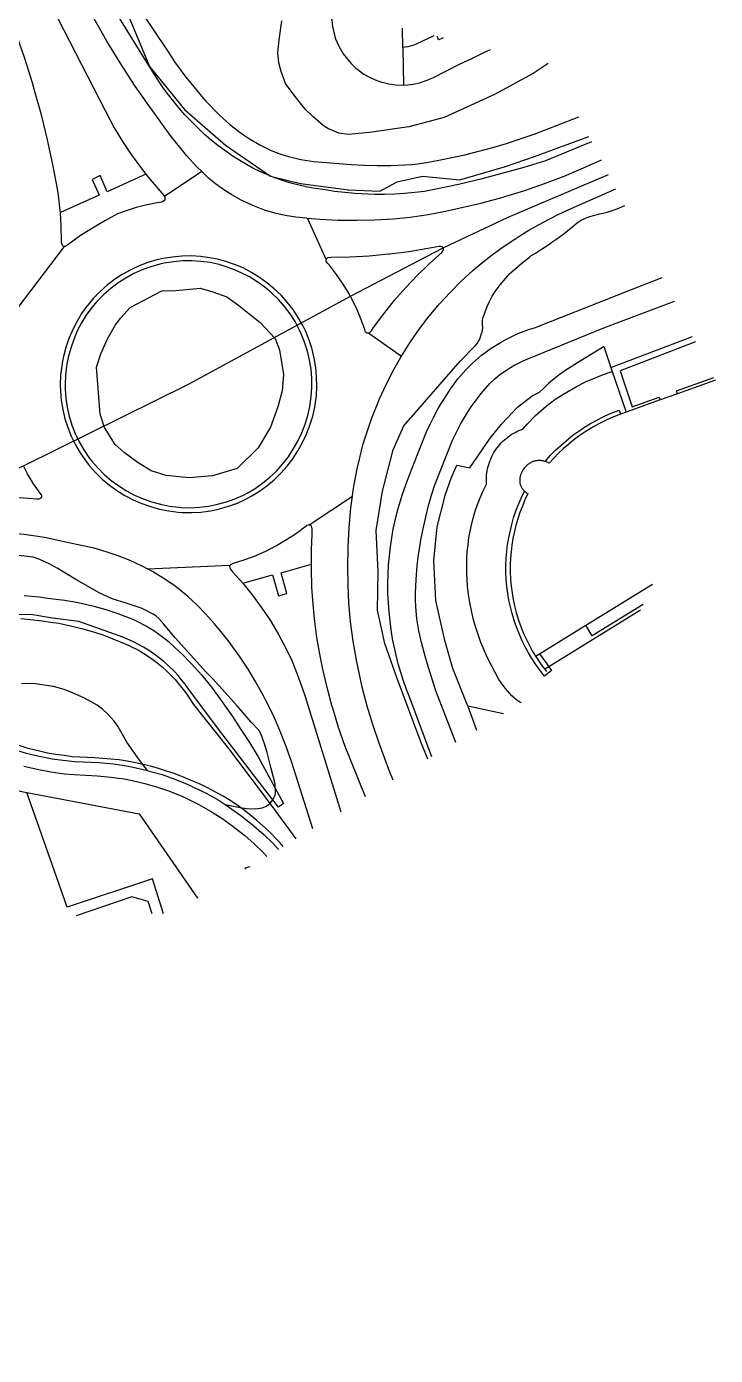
# Model space of a CAD drawing. Header units: millimetres. Extents: x 111502 to 977541, y 8702 to 1044108.
# Drawn here: x 975862.7 to 976023.4, y 474030 to 474340.4 of the extents above; entities that cross this region are included whole.
import ezdxf

# ---------------------------------------------------------------- set-up
doc = ezdxf.new("R2010")
doc.units = ezdxf.units.MM
doc.header["$LTSCALE"] = 0.25
doc.layers.add('X HVSS Site Background', color=8, linetype='Continuous')

# ---------------------------------------------------------------- blocks, each defined once
blk = doc.blocks.new('OS MAP')
at = {"layer": 'X HVSS Site Background'}
for points in [[(489766.16, 238873.18), (489762.73, 238870.82), (489753.65, 238865.95), (489741.9, 238860.51), (489733.7, 238858.37), (489724.48, 238857.03), (489719.59, 238856.57), (489717.31, 238856.88), (489714.95, 238857.91), (489713.77, 238858.61), (489711.24, 238860.79), (489709.51, 238862.46), (489707.13, 238865.48), (489704.9, 238868.51), (489703.85, 238871.26), (489703.34, 238873.28), (489703.13, 238875.73), (489703.42, 238878.67), (489704.04, 238883.16)], [(489657.86, 238893.86), (489660.46, 238894.71), (489662.34, 238894.65), (489664.48, 238892.89), (489666.65, 238888.09), (489673.13, 238872.45), (489681.29, 238862.42), (489690.9, 238854.06), (489701.4, 238846.84), (489708.38, 238845.13), (489719.59, 238843.68), (489726.92, 238843.33), (489730.95, 238845.54), (489736.83, 238846.81), (489745.59, 238846.01), (489756.21, 238849.11), (489763.04, 238851.43), (489775.71, 238856.1)], [(489669.25, 238888.25), (489677.8, 238875.4), (489679, 238873.55), (489680.3, 238871.75), (489681.65, 238869.95), (489684.25, 238866.75), (489685.3, 238865.55), (489686.3, 238864.4), (489687.4, 238863.25), (489688.45, 238862.1), (489689.6, 238861), (489691.9, 238858.9), (489694.2, 238857.15), (489695.35, 238856.35), (489696.5, 238855.6), (489698.9, 238854.2), (489700.15, 238853.55), (489701.4, 238852.95), (489702.7, 238852.4), (489704, 238851.9), (489705.55, 238851.4), (489708.5, 238850.7), (489711.5, 238850.3), (489717.3, 238849.8), (489720.3, 238849.6), (489723.35, 238849.45), (489726.4, 238849.35), (489729.4, 238849.35), (489734.45, 238849.55), (489735.15, 238849.65), (489737.8, 238850.05), (489741.1, 238850.65), (489746.75, 238851.85), (489750, 238852.65), (489753.3, 238853.55), (489756.5, 238854.5), (489759.7, 238855.55), (489762.9, 238856.65), (489773.32, 238860.7)], [(489776.34, 238854.9), (489765.6, 238850.4), (489760.5, 238848.85), (489750.45, 238846.15), (489745.25, 238844.9), (489737.35, 238843.25), (489735.05, 238843), (489732.7, 238842.8), (489730.4, 238842.65), (489728, 238842.6), (489725.7, 238842.6), (489721.05, 238842.8), (489718.75, 238843), (489716.35, 238843.3), (489714.7, 238843.55), (489713, 238843.8), (489711.35, 238844.05), (489709.7, 238844.35), (489708.05, 238844.75), (489706.45, 238845.15), (489704.85, 238845.6), (489702.2, 238846.5), (489698.9, 238847.9), (489697.3, 238848.7), (489694.2, 238850.5), (489692.65, 238851.45), (489690.7, 238852.8), (489689.1, 238854), (489687.55, 238855.25), (489686, 238856.6), (489684.55, 238857.95), (489683.15, 238859.35), (489681.4, 238861.2), (489680.05, 238862.7), (489678.8, 238864.25), (489677.55, 238865.85), (489676.35, 238867.45), (489675.25, 238869.1), (489673.35, 238872.1), (489664.15, 238887.05)], [(489685.34, 238847.91), (489684.17, 238849.05), (489681.79, 238851.69), (489677.95, 238856.42), (489674.37, 238861.37), (489672.96, 238863.36), (489669.83, 238867.88), (489666.81, 238872.47), (489666.04, 238873.68), (489663.2, 238878.39), (489660.5, 238883.18), (489657.94, 238888.05), (489657.44, 238889.04), (489655.51, 238892.79)], [(489648.96, 238889.18), (489662.76, 238862.17), (489664.86, 238858.15), (489666.99, 238854.73), (489668.89, 238851.9), (489671.26, 238848.64), (489672.32, 238847.29)], [(489652.34, 238838.34), (489652.3, 238838.85), (489651.9, 238842.4), (489651.7, 238843.85), (489651.38, 238845.5), (489650.59, 238849.54), (489649.32, 238855.36), (489647.9, 238861.14), (489646.33, 238866.89), (489645.81, 238868.63), (489644.04, 238874.31), (489642.11, 238879.94), (489640.41, 238884.55)], [(489715.68, 238885.75), (489715.63, 238884.1), (489715.66, 238883.45), (489715.67, 238883.33), (489715.85, 238881.81), (489716.22, 238880.11), (489716.59, 238878.95), (489717.35, 238877.17), (489718.37, 238875.41), (489720.12, 238873.22), (489721.32, 238872.08), (489721.82, 238871.66), (489723.19, 238870.69), (489724.19, 238870.1), (489725.79, 238869.34), (489727.11, 238868.87), (489729, 238868.4), (489730.59, 238868.18), (489732.41, 238868.13)], [(489732.28, 238876.88), (489732.16, 238881.45)], [(489739.54, 238879.65), (489735.38, 238877.66), (489734.61, 238877.33), (489733.44, 238877.05), (489732.28, 238876.88)], [(489740.68, 238878.66), (489740.55, 238878.93), (489740.29, 238879.47)], [(489741.66, 238879.14), (489740.68, 238878.66)], [(489732.28, 238876.88), (489732.41, 238868.13)], [(489732.41, 238868.13), (489733.47, 238868.19), (489734.7, 238868.35), (489736.2, 238868.68), (489737.96, 238869.26), (489739.08, 238869.75), (489739.43, 238869.91), (489745.35, 238872.91), (489748.5, 238874.41), (489751.51, 238875.85), (489752.75, 238876.44)], [(489778.59, 238850.56), (489774.35, 238848.7), (489769.85, 238846.8), (489765.25, 238845.05), (489760.65, 238843.45), (489756, 238842), (489755.58, 238841.89), (489751.25, 238840.7), (489750.45, 238840.45), (489746.35, 238839.5), (489742.25, 238838.6), (489738.15, 238837.85), (489734, 238837.2), (489730.05, 238836.8), (489725.75, 238836.55), (489721.5, 238836.45), (489717.2, 238836.5), (489712.9, 238836.7), (489709.99, 238836.98)], [(489175.85, 238571.4), (489196.65, 238577.85), (489199.7, 238578.85), (489206.35, 238581), (489217.35, 238584.6), (489237.95, 238591.6), (489258.45, 238598.95), (489293.85, 238612.4), (489313.3, 238620.05), (489351.2, 238635.85), (489370.3, 238644.3), (489404.75, 238660.4), (489462.65, 238688.2), (489500, 238707.8), (489571.3, 238745.2), (489613.45, 238766.65), (489626.05, 238771.7), (489643.7, 238779.2), (489682.25, 238798.23), (489720.03, 238818.82), (489741.71, 238830.1), (489756.85, 238837.25), (489780.31, 238847.24)], [(489672.32, 238847.29), (489663.28, 238843.21), (489661.62, 238846.97), (489659.78, 238846.06), (489661.42, 238842.39), (489652.34, 238838.34)], [(489672.32, 238847.29), (489673.28, 238846.06), (489676.5, 238842.34), (489676.63, 238842.13)], [(489685.34, 238847.91), (489676.63, 238842.13)], [(489709.99, 238836.98), (489709.8, 238837), (489707.31, 238837.25), (489704.84, 238837.66), (489702.41, 238838.22), (489700.01, 238838.94), (489697.66, 238839.81), (489695.38, 238840.83), (489694.52, 238841.25), (489692.33, 238842.47), (489690.23, 238843.82), (489688.22, 238845.3), (489686.93, 238846.36), (489685.34, 238847.91)], [(489731.93, 238804.8), (489733.9, 238807.9), (489735.95, 238810.9), (489738.1, 238813.75), (489738.4, 238814.15), (489740.8, 238817), (489743.3, 238819.7), (489745.9, 238822.3), (489748.65, 238824.8), (489749.25, 238825.35), (489752.2, 238827.75), (489755.25, 238830), (489758.4, 238832.15), (489759.59, 238832.9), (489761.65, 238834.2), (489764.95, 238836.05), (489768.35, 238837.8), (489770.85, 238838.95), (489782.03, 238843.92)], [(489676.63, 238842.13), (489676.7, 238842.01), (489676.75, 238841.63), (489676.7, 238841.38), (489676.49, 238841.06), (489676.18, 238840.85), (489675.94, 238840.78), (489674.48, 238840.51), (489671.87, 238839.97), (489670.05, 238839.5), (489667.5, 238838.7), (489665.7, 238838.04), (489662.9, 238836.45), (489660.6, 238835.15), (489658.8, 238834.05), (489657.05, 238832.95), (489654.05, 238830.8), (489653.55, 238830.5), (489653.45, 238830.45), (489653.3, 238830.4)], [(489653.3, 238830.4), (489653.05, 238830.45), (489652.9, 238830.55), (489652.8, 238830.65), (489652.75, 238830.85), (489652.6, 238831.35), (489652.6, 238831.65), (489652.55, 238835.25), (489652.34, 238838.34)], [(489738.13, 238710.64), (489736.44, 238714.74), (489730.99, 238729.51), (489728.04, 238737.68), (489726.39, 238745.47), (489726.49, 238754.52), (489726.02, 238764.08), (489727.54, 238773.26), (489729.99, 238782.91), (489732.47, 238788.53), (489740.42, 238797.67), (489745.65, 238803.67), (489749.18, 238807.18), (489749.61, 238807.78), (489749.92, 238808.27), (489750.22, 238808.79), (489750.43, 238809.35), (489750.66, 238810.09), (489750.8, 238810.5), (489750.87, 238810.76), (489750.94, 238811.46), (489750.9, 238812.22), (489750.85, 238812.77), (489750.88, 238813.18), (489751.06, 238813.82), (489751.45, 238814.92), (489751.97, 238816.43), (489752.53, 238817.58), (489753.15, 238818.79), (489753.84, 238819.94), (489755.03, 238821.46), (489756.3, 238822.99), (489757.26, 238824.09), (489757.63, 238824.44), (489757.79, 238824.58), (489760.11, 238826.57), (489761.13, 238827.4), (489761.86, 238827.96), (489762.18, 238828.21), (489763.26, 238828.89), (489764.42, 238829.6), (489766.14, 238830.74), (489767.08, 238831.4), (489768.24, 238832.18), (489769.6, 238833.21), (489770.69, 238834.08), (489771.97, 238835.11), (489773.06, 238836), (489773.76, 238836.47), (489774.38, 238836.82), (489774.93, 238837.06), (489775.91, 238837.41), (489778.22, 238838.01), (489779.95, 238838.47), (489782.34, 238839.2), (489784.08, 238839.96)], [(489709.99, 238836.98), (489714.38, 238827.31)], [(489642.48, 238816.2), (489653.3, 238830.4)], [(489708.9, 238812), (489707.85, 238813.85), (489706.65, 238815.7), (489705.3, 238817.4), (489703.85, 238819.05), (489702.25, 238820.55), (489700.55, 238821.95), (489698.8, 238823.2), (489696.95, 238824.35), (489695, 238825.4), (489693, 238826.25), (489690.95, 238826.95), (489689.35, 238827.4), (489687.25, 238827.8), (489685.05, 238828.1), (489682.85, 238828.2), (489680.7, 238828.15), (489678.5, 238827.95), (489676.35, 238827.6), (489674.85, 238827.3), (489672.75, 238826.65), (489670.7, 238825.9), (489668.75, 238824.95), (489666.8, 238823.9), (489665, 238822.7), (489663.25, 238821.35), (489661.6, 238819.9), (489660.05, 238818.35), (489658.65, 238816.65), (489658.55, 238816.5), (489657.25, 238814.75), (489656.15, 238812.85), (489655.15, 238810.9), (489654.99, 238810.52), (489654.3, 238808.9), (489653.6, 238806.8), (489653.05, 238804.7), (489652.85, 238803.63), (489652.65, 238802.55), (489652.4, 238800.4), (489652.3, 238798.2), (489652.35, 238796.7), (489652.55, 238794.5), (489652.9, 238792.35), (489653.4, 238790.2), (489654.05, 238788.15), (489654.9, 238786.1), (489655.85, 238784.1), (489656.95, 238782.25), (489658.2, 238780.4), (489659.1, 238779.25), (489660.55, 238777.6), (489662.1, 238776.1), (489663.8, 238774.7), (489665.55, 238773.4), (489667.4, 238772.25), (489669.35, 238771.25), (489671.35, 238770.35), (489673.4, 238769.65), (489675.5, 238769.05), (489677.65, 238768.65), (489679.85, 238768.35), (489680.8, 238768.3), (489683, 238768.3), (489685.15, 238768.4), (489687.35, 238768.7), (489689.24, 238769.1), (489689.5, 238769.15), (489691.6, 238769.75), (489693.65, 238770.5), (489695.65, 238771.4), (489696.9, 238772.1), (489698.8, 238773.25), (489700.55, 238774.55), (489702.25, 238775.95), (489703.8, 238777.5), (489705.25, 238779.1), (489706.6, 238780.85), (489707.8, 238782.7), (489708.85, 238784.6), (489709.8, 238786.6), (489710.6, 238788.65), (489711.25, 238790.75), (489711.63, 238792.51), (489711.7, 238792.85), (489711.8, 238793.4), (489712.1, 238795.55), (489712.2, 238797.75), (489712.15, 238799.95), (489711.95, 238802.1), (489711.6, 238804.3), (489711.1, 238806.4), (489710.4, 238808.5), (489709.6, 238810.55), (489708.9, 238812)], [(489724.32, 238810.17), (489724.4, 238810.2), (489724.55, 238810.3), (489724.65, 238810.4), (489724.95, 238810.75), (489725.45, 238811.5), (489727.85, 238814.7), (489730.35, 238817.85), (489732.95, 238820.85), (489735.55, 238823.6), (489738.4, 238826.4), (489741.35, 238829.05), (489741.8, 238829.6), (489741.8, 238829.85), (489741.75, 238830), (489741.6, 238830.2), (489741.45, 238830.3), (489741.35, 238830.35), (489741.2, 238830.4), (489740.65, 238830.4), (489738.1, 238829.95), (489733.7, 238829.2), (489729.25, 238828.6), (489728.9, 238828.6), (489724.45, 238828.15), (489720, 238827.95), (489715.5, 238827.85), (489714.85, 238827.8), (489714.7, 238827.75), (489714.55, 238827.65), (489714.45, 238827.55), (489714.4, 238827.45), (489714.38, 238827.31)], [(489708.1, 238811), (489707.15, 238812.9), (489705.95, 238814.7), (489704.65, 238816.4), (489703.25, 238818.05), (489701.7, 238819.55), (489700.05, 238820.9), (489698.3, 238822.15), (489696.45, 238823.3), (489694.55, 238824.3), (489692.6, 238825.15), (489690.55, 238825.85), (489689.4, 238826.2), (489687.3, 238826.65), (489685.15, 238826.9), (489683, 238827.05), (489680.85, 238827.05), (489678.75, 238826.85), (489676.6, 238826.5), (489675.55, 238826.3), (489673.45, 238825.7), (489671.45, 238824.95), (489669.5, 238824.1), (489667.6, 238823.05), (489665.8, 238821.9), (489664.1, 238820.6), (489662.45, 238819.2), (489660.95, 238817.65), (489659.7, 238816.15), (489658.4, 238814.4), (489657.3, 238812.6), (489656.3, 238810.7), (489655.45, 238808.7), (489654.75, 238806.7), (489654.15, 238804.6), (489653.75, 238802.5), (489653.5, 238800.35), (489653.45, 238798.2), (489653.45, 238797.1), (489653.6, 238795), (489653.95, 238792.85), (489654.4, 238790.75), (489655.05, 238788.7), (489655.8, 238786.7), (489656.75, 238784.8), (489657.8, 238782.95), (489659, 238781.15), (489659.65, 238780.3), (489661.05, 238778.7), (489662.55, 238777.15), (489664.2, 238775.75), (489665.95, 238774.5), (489667.75, 238773.35), (489669.65, 238772.35), (489671.65, 238771.45), (489673.65, 238770.75), (489675.75, 238770.2), (489677.85, 238769.75), (489680, 238769.5), (489680.5, 238769.45), (489682.65, 238769.4), (489684.8, 238769.5), (489686.9, 238769.8), (489689, 238770.2), (489691.1, 238770.75), (489693.1, 238771.45), (489695.05, 238772.35), (489695.95, 238772.8), (489697.8, 238773.9), (489699.55, 238775.1), (489701.2, 238776.5), (489702.75, 238777.95), (489704.2, 238779.55), (489705.55, 238781.25), (489706.7, 238783.05), (489707.8, 238784.95), (489708.7, 238786.9), (489709.5, 238788.9), (489710.1, 238790.95), (489710.6, 238793.05), (489710.9, 238795.35), (489711.05, 238797.5), (489711, 238799.65), (489710.85, 238801.8), (489710.5, 238803.9), (489710, 238806), (489709.35, 238808.05), (489708.55, 238810.05), (489708.1, 238811)], [(489724.32, 238810.17), (489724.25, 238810.15), (489723.95, 238810.15), (489723.8, 238810.2), (489723.7, 238810.3), (489723.55, 238810.4), (489723.4, 238811), (489722.5, 238813.55), (489721.45, 238816.05), (489720.25, 238818.45), (489719.75, 238819.35), (489718.35, 238821.65), (489716.8, 238823.9), (489715.15, 238826.05), (489714.8, 238826.45), (489714.4, 238826.95), (489714.35, 238827.1), (489714.38, 238827.31)], [(489739.05, 238711.19), (489733.9, 238725), (489733.15, 238726.95), (489732.45, 238728.95), (489731.8, 238730.9), (489731.2, 238732.95), (489730.7, 238734.95), (489729.9, 238738.8), (489729.55, 238740.9), (489729.3, 238742.95), (489729.05, 238745.05), (489728.9, 238747.2), (489728.8, 238749.3), (489728.8, 238751.4), (489728.85, 238754), (489728.95, 238756.1), (489729.15, 238758.2), (489729.4, 238760.25), (489729.7, 238762.35), (489730.05, 238764.4), (489730.45, 238766.45), (489731, 238768.7), (489732.1, 238772.3), (489733.35, 238775.85), (489735, 238780.05), (489735.7, 238781.8), (489736.4, 238783.6), (489737.8, 238787.1), (489738.6, 238788.8), (489739.45, 238790.5), (489740.55, 238792.55), (489741.25, 238793.75), (489742, 238794.95), (489743.5, 238797.25), (489744.35, 238798.4), (489745.15, 238799.5), (489746.95, 238801.6), (489748.55, 238803.2), (489750.65, 238805), (489751.75, 238805.85), (489752.9, 238806.65), (489754.05, 238807.4), (489755.25, 238808.1), (489756.5, 238808.8), (489759, 238810), (489761.6, 238811), (489763, 238811.45), (489785.65, 238820.35), (489792.78, 238823.19)], [(489698.51, 238783.38), (489693.57, 238778.59), (489687.86, 238776.86), (489682.4, 238776.42), (489677.05, 238776.9), (489673.54, 238778.05), (489670.49, 238779.88), (489667.24, 238782.3), (489665.13, 238784.17), (489662.61, 238788.11), (489661.6, 238791.27), (489660.79, 238802.2), (489661.78, 238805.36), (489663.36, 238808.88), (489665.24, 238812.12), (489666.48, 238813.77), (489668.65, 238816.17), (489676.06, 238820.04), (489679.3, 238820.14), (489685, 238820.72), (489687.89, 238819.81), (489691.18, 238818.66), (489693.98, 238816.6), (489696.34, 238814.76), (489698.88, 238812.77), (489702.46, 238808.91), (489703.51, 238806.25), (489704.4, 238800.49), (489704.09, 238796.67), (489703.1, 238792.99), (489701.37, 238788.22), (489698.51, 238783.38)], [(489744.65, 238714.57), (489741.3, 238723.2), (489740, 238726.65), (489739.1, 238729.35), (489738.25, 238732.05), (489737.5, 238734.75), (489736.65, 238737.9), (489736, 238740.65), (489735.55, 238743.45), (489735.3, 238746.3), (489735.25, 238747.9), (489735.25, 238749.45), (489735.35, 238752.65), (489735.6, 238755.8), (489735.85, 238757.85), (489736.15, 238759.8), (489736.45, 238761.8), (489736.85, 238763.8), (489737.7, 238767.55), (489738.3, 238769.95), (489739, 238772.35), (489739.75, 238774.75), (489743.85, 238785.15), (489745, 238787.55), (489745.75, 238788.95), (489747.35, 238791.65), (489748.25, 238792.95), (489749.6, 238794.8), (489750.55, 238796.05), (489751.55, 238797.25), (489752.6, 238798.4), (489753.75, 238799.5), (489754.95, 238800.5), (489756.45, 238801.55), (489757.4, 238802.15), (489758.4, 238802.75), (489759.4, 238803.25), (489760.4, 238803.7), (489761.45, 238804.15), (489779.2, 238811.4), (489795.65, 238817.67)], [(489724.32, 238810.17), (489731.93, 238804.8)], [(489780.83, 238802.15), (489799.92, 238809.43)], [(489779.18, 238807.03), (489778.88, 238806.85), (489773.63, 238803.65), (489770.05, 238801.39), (489768.73, 238800.41), (489766.39, 238798.47), (489765.03, 238797.19), (489764.16, 238796.39)], [(489779.18, 238807.03), (489780.83, 238802.15)], [(489800.6, 238808.12), (489783.01, 238801.41), (489785.81, 238793), (489792.12, 238795.26), (489792.37, 238794.57)], [(489720.5, 238772.11), (489720.62, 238772.98), (489720.9, 238774.85), (489721.6, 238778.5), (489722.2, 238781.08), (489722.45, 238782.15), (489723.05, 238784.3), (489724.15, 238787.85), (489724.99, 238790.19), (489725.4, 238791.35), (489726.85, 238794.8), (489728.4, 238798.2), (489730.1, 238801.5), (489731.9, 238804.75), (489731.93, 238804.8)], [(489759.95, 238723.8), (489759.57, 238724), (489758.92, 238724.43), (489758.31, 238724.93), (489757.74, 238725.47), (489757.19, 238726.06), (489756.67, 238726.66), (489755.94, 238727.54), (489754.71, 238729.3), (489752.95, 238732.56), (489752.07, 238734.32), (489751.25, 238736.11), (489750.5, 238737.92), (489749.22, 238741.63), (489748.71, 238743.49), (489748.27, 238745.36), (489747.9, 238747.25), (489747.61, 238749.15), (489747.4, 238751.06), (489747.22, 238754.12), (489747.2, 238755.78), (489747.24, 238757.45), (489747.33, 238759.11), (489747.49, 238760.77), (489747.7, 238762.42), (489748.27, 238765.35), (489748.68, 238766.96), (489749.16, 238768.56), (489749.7, 238770.13), (489750.31, 238771.68), (489750.98, 238773.2), (489751.82, 238774.92), (489751.79, 238775.44), (489751.79, 238775.95), (489751.8, 238776.47), (489751.84, 238776.99), (489751.89, 238777.5), (489751.97, 238778.01), (489752.07, 238778.52), (489752.19, 238779.02), (489752.32, 238779.52), (489752.59, 238780.31), (489752.78, 238780.78), (489752.98, 238781.24), (489753.2, 238781.69), (489753.44, 238782.13), (489753.7, 238782.57), (489753.97, 238782.99), (489754.27, 238783.4), (489754.57, 238783.8), (489754.9, 238784.18), (489755.25, 238784.57), (489755.61, 238784.93), (489755.98, 238785.27), (489756.36, 238785.59), (489756.76, 238785.9), (489757.17, 238786.2), (489757.59, 238786.48), (489758.02, 238786.74), (489758.46, 238786.98), (489758.91, 238787.2), (489759.37, 238787.41), (489760.28, 238787.75), (489761.28, 238788.91), (489763.26, 238790.96), (489764.48, 238792.07), (489765.74, 238793.14), (489767.79, 238794.68), (489769.6, 238795.88), (489773, 238797.81), (489774.94, 238798.78), (489778.86, 238800.46), (489780.9, 238801.17), (489781.14, 238801.25)], [(489780.83, 238802.15), (489781.14, 238801.25)], [(489781.14, 238801.25), (489784.38, 238791.7)], [(489796.41, 238796.02), (489796.16, 238796.71), (489804.89, 238799.85)], [(489805.24, 238799.18), (489796.41, 238796.02)], [(489742.01, 238771.65), (489742.15, 238772.3), (489743.54, 238776.3), (489744.87, 238779.35), (489747.9, 238778.71), (489752.64, 238785.64), (489755.3, 238788.94), (489759.03, 238792.86), (489762.5, 238795.52), (489764.16, 238796.39)], [(489792.37, 238794.57), (489784.38, 238791.7)], [(489796.41, 238796.02), (489792.37, 238794.57)], [(489765.48, 238780.21), (489766.78, 238781.65), (489767.93, 238782.83), (489769.12, 238783.97), (489770.36, 238785.05), (489771.98, 238786.35), (489773.32, 238787.31), (489774.69, 238788.22), (489776.1, 238789.08), (489777.53, 238789.88), (489779.01, 238790.62), (489780.51, 238791.3), (489782.74, 238792.18), (489783.11, 238791.25)], [(489783.11, 238791.25), (489780.9, 238790.38), (489779.44, 238789.72), (489778, 238789), (489776.6, 238788.22), (489775.23, 238787.38), (489773.89, 238786.49), (489772.59, 238785.55), (489771, 238784.28), (489769.79, 238783.23), (489768.63, 238782.12), (489767.51, 238780.97), (489766.44, 238779.77), (489766.28, 238779.86), (489766.12, 238779.95), (489765.96, 238780.03), (489765.8, 238780.1), (489765.63, 238780.16), (489765.48, 238780.21)], [(489784.38, 238791.7), (489783.11, 238791.25)], [(489641.3, 238771.85), (489645, 238771.65), (489646.75, 238771.5), (489647.35, 238771.5), (489647.55, 238771.55), (489647.7, 238771.6), (489647.9, 238771.8), (489648, 238772), (489648, 238772.25), (489647.95, 238772.4), (489647.6, 238772.8), (489646.1, 238775), (489644.7, 238777.3), (489643.7, 238779.2)], [(489765.48, 238780.21), (489765.45, 238780.22), (489765.28, 238780.27), (489765.11, 238780.31), (489764.93, 238780.35), (489764.75, 238780.38), (489764.57, 238780.4), (489764.39, 238780.42), (489764.21, 238780.42), (489764.03, 238780.42), (489763.85, 238780.41), (489763.67, 238780.4), (489763.49, 238780.38), (489763.23, 238780.33), (489763.04, 238780.28), (489762.85, 238780.23), (489762.66, 238780.16), (489762.48, 238780.09), (489762.3, 238780.01), (489762.13, 238779.92), (489761.96, 238779.82), (489761.79, 238779.72), (489761.63, 238779.61), (489761.47, 238779.49), (489761.32, 238779.36), (489761.17, 238779.23), (489761.03, 238779.1), (489760.89, 238778.95), (489760.76, 238778.8), (489760.63, 238778.65), (489760.47, 238778.43), (489760.38, 238778.3), (489760.3, 238778.17), (489760.22, 238778.04), (489760.14, 238777.9), (489760.07, 238777.77), (489760, 238777.63), (489759.94, 238777.49), (489759.88, 238777.34), (489759.82, 238777.2), (489759.77, 238777.05), (489759.72, 238776.91), (489759.68, 238776.76), (489759.64, 238776.61), (489759.61, 238776.46), (489759.59, 238776.31), (489759.57, 238776.16), (489759.56, 238776.01), (489759.55, 238775.85), (489759.55, 238775.7), (489759.56, 238775.55), (489759.57, 238775.4), (489759.59, 238775.25), (489759.62, 238775.1), (489759.69, 238774.85), (489759.74, 238774.7), (489759.79, 238774.56), (489759.86, 238774.42), (489759.92, 238774.28), (489760, 238774.15), (489760.07, 238774.02), (489760.16, 238773.89), (489760.25, 238773.76), (489760.34, 238773.64), (489760.44, 238773.52), (489760.54, 238773.41), (489760.65, 238773.3)], [(489710.42, 238765.37), (489720.5, 238772.11)], [(489730.05, 238705.76), (489729.03, 238708.28), (489727.27, 238712.93), (489726.72, 238714.44), (489725.27, 238718.73), (489723.97, 238723.08), (489722.82, 238727.47), (489722.38, 238729.34), (489721.45, 238733.78), (489720.68, 238738.25), (489720.09, 238742.74), (489720.08, 238742.85), (489719.71, 238747.11), (489719.5, 238751.39), (489719.43, 238755.68), (489719.5, 238759.97), (489719.51, 238760.19), (489719.74, 238764.79), (489720.13, 238769.39), (489720.5, 238772.11)], [(489766.33, 238732.26), (489766.99, 238731.35), (489765.33, 238730.06), (489764.98, 238730.54), (489764.59, 238731.09), (489764.11, 238731.72), (489763.35, 238732.75), (489762.45, 238734.12), (489762.4, 238734.2), (489761.62, 238735.48), (489760.85, 238736.9), (489760.14, 238738.34), (489759.48, 238739.81), (489758.87, 238741.31), (489758.34, 238742.83), (489757.78, 238744.67), (489757.38, 238746.23), (489757.04, 238747.81), (489756.77, 238749.4), (489756.57, 238751), (489756.42, 238752.6), (489756.34, 238754.48), (489756.35, 238756.07), (489756.41, 238757.65), (489756.55, 238759.23), (489756.74, 238760.81), (489757, 238762.39), (489757.69, 238765.5), (489758.14, 238767.07), (489758.66, 238768.64), (489759.24, 238770.16), (489759.88, 238771.67), (489760.65, 238773.3)], [(489760.65, 238773.3), (489760.76, 238773.2), (489760.88, 238773.1), (489761, 238773), (489761.12, 238772.91), (489761.25, 238772.83), (489761.47, 238772.7), (489760.79, 238771.26), (489760.17, 238769.79), (489759.6, 238768.3), (489759.1, 238766.78), (489758.66, 238765.25), (489757.98, 238762.2), (489757.73, 238760.67), (489757.54, 238759.13), (489757.41, 238757.59), (489757.35, 238756.05), (489757.34, 238754.5), (489757.42, 238752.67), (489757.56, 238751.11), (489757.76, 238749.55), (489758.02, 238748), (489758.35, 238746.46), (489758.74, 238744.94), (489759.29, 238743.14), (489759.81, 238741.66), (489760.4, 238740.2), (489761.04, 238738.77), (489761.74, 238737.36), (489762.49, 238735.98), (489763.26, 238734.71)], [(489747.41, 238723.07), (489743.91, 238731.87), (489742.05, 238738.36), (489739.99, 238747.76), (489739.54, 238757.04), (489740.26, 238764.9), (489742.01, 238771.65)], [(489614.78, 238761.47), (489616.05, 238761.8), (489619.55, 238762.5), (489622.5, 238763), (489626.15, 238763.45), (489629.85, 238763.7), (489633.55, 238763.8), (489637.2, 238763.75), (489639.25, 238763.65), (489643.9, 238763.2), (489648.6, 238762.5), (489653.2, 238761.55), (489660.14, 238760.02), (489662.99, 238759.21), (489665.79, 238758.25), (489668.53, 238757.15), (489671.22, 238755.9), (489672.71, 238755.1)], [(489691.97, 238756.01), (489692.23, 238756.25), (489692.56, 238756.35), (489693.2, 238756.58), (489695.04, 238757.16), (489697.64, 238758.12), (489700.31, 238759.29), (489702.77, 238760.55), (489705.16, 238761.95), (489707.46, 238763.48), (489709.69, 238765.18), (489709.9, 238765.33), (489710.25, 238765.4), (489710.42, 238765.37)], [(489710.94, 238756.2), (489710.96, 238759.55), (489711.1, 238763.14), (489711.09, 238764.47), (489711.05, 238764.83), (489710.86, 238765.14), (489710.61, 238765.33), (489710.42, 238765.37)], [(489690.84, 238700.06), (489694.33, 238699.36), (489695.79, 238699.13), (489697.96, 238699.04), (489699.47, 238699.29), (489700.42, 238699.68), (489701.3, 238700.37), (489701.97, 238701.2), (489702.46, 238702.3), (489702.57, 238702.8), (489702.45, 238704.89), (489701.54, 238708.49), (489700.64, 238712.22), (489699.94, 238714.5), (489699.21, 238716.44), (489698.67, 238717.42), (489696.87, 238719.33), (489693.62, 238723.11), (489689.36, 238727.91), (489687.87, 238729.53), (489686.28, 238731.1), (489679.1, 238739.04), (489676.48, 238742.19), (489675.3, 238743.5), (489674.62, 238744.12), (489674.03, 238744.55), (489671.45, 238745.9), (489667.95, 238747.01), (489664.46, 238748.15), (489661.57, 238749.47), (489655.96, 238752.62), (489651.56, 238755.31), (489649.89, 238756.21), (489647.58, 238757.3), (489646.01, 238757.85), (489641.27, 238758.39)], [(489704.38, 238690.27), (489703.55, 238691.2), (489700.9, 238693.9), (489699.55, 238695.15), (489698.2, 238696.35), (489696.8, 238697.55), (489695.35, 238698.65), (489693.85, 238699.75), (489692.1, 238700.9), (489690.35, 238702), (489686.65, 238704), (489684.8, 238704.9), (489682.85, 238705.7), (489680.7, 238706.6), (489678.9, 238707.3), (489677.1, 238707.9), (489675.25, 238708.5), (489673.4, 238709), (489669.85, 238709.85), (489667.95, 238710.2), (489666.05, 238710.5), (489664.15, 238710.7), (489660.35, 238711), (489655.1, 238711.25), (489653.2, 238711.5), (489651.25, 238711.75), (489649.35, 238712.1), (489647.45, 238712.55), (489644.85, 238713.2), (489641.25, 238714.3)], [(489643.15, 238743.5), (489645.35, 238743.3), (489648.1, 238743), (489650, 238742.7), (489651.95, 238742.4), (489655.75, 238741.6), (489657.6, 238741.1), (489659.5, 238740.6), (489662, 238739.75), (489663.25, 238739.3), (489664.55, 238738.8), (489667.05, 238737.8), (489668.3, 238737.25), (489670.7, 238736.05), (489671.85, 238735.35), (489674.1, 238733.85), (489676.2, 238732.15), (489677.2, 238731.25), (489678.15, 238730.3), (489679.1, 238729.3), (489681.65, 238726.15), (489682.4, 238725), (489683.4, 238723.4), (489691.6, 238713.2), (489701.8, 238699.6), (489707.3, 238692.03)], [(489672.71, 238755.1), (489691.97, 238756.01)], [(489711.23, 238694.41), (489706.39, 238709.9), (489705.07, 238713.66), (489703.6, 238717.35), (489701.98, 238720.99), (489700.21, 238724.55), (489699.72, 238725.48), (489697.98, 238728.63), (489696.14, 238731.71), (489694.17, 238734.72), (489692.06, 238737.63), (489692.02, 238737.68), (489690.19, 238740.02), (489688.3, 238742.3), (489686.33, 238744.52), (489684.27, 238746.64), (489682.11, 238748.66), (489679.83, 238750.53), (489678.8, 238751.3), (489676.36, 238752.97), (489673.83, 238754.5), (489672.71, 238755.1)], [(489691.97, 238756.01), (489691.84, 238755.69), (489691.84, 238755.67), (489691.88, 238755.33), (489692.07, 238755.04), (489692.55, 238754.44), (489694.9, 238751.79)], [(489694.9, 238751.79), (489701.89, 238753.76), (489703.28, 238748.85), (489705.21, 238749.39), (489703.85, 238754.2), (489710.94, 238756.2)], [(489723.55, 238701.84), (489718.83, 238713.64), (489717.29, 238718.08), (489715.91, 238722.57), (489715.72, 238723.23), (489714.58, 238727.44), (489713.58, 238731.7), (489712.95, 238734.81), (489712.23, 238739.12), (489711.66, 238743.45), (489711.26, 238747.8), (489711.07, 238750.81), (489710.93, 238755.18), (489710.94, 238756.2)], [(489694.9, 238751.79), (489697.11, 238749.07), (489697.38, 238748.73), (489699.4, 238745.96), (489701.3, 238743.11), (489701.52, 238742.76), (489703.26, 238739.81), (489704.87, 238736.78), (489706.33, 238733.68), (489707.64, 238730.52), (489708.81, 238727.3), (489709.45, 238725.27), (489717.84, 238698.39)], [(489763.26, 238734.71), (489764.15, 238735.26), (489774.97, 238741.94), (489790.56, 238751.57)], [(489643.9, 238748.9), (489647.4, 238748.55), (489649.35, 238748.3), (489651.35, 238748.05), (489653.3, 238747.8), (489655.25, 238747.5), (489657.2, 238747.1), (489660.15, 238746.4), (489662.95, 238745.6), (489665.75, 238744.7), (489667.15, 238744.15), (489668.5, 238743.65), (489669.85, 238743.05), (489672.45, 238741.75), (489674.15, 238740.7), (489675.9, 238739.45), (489677.55, 238738.15), (489679.15, 238736.7), (489680.7, 238735.25), (489682.95, 238732.95), (489685.35, 238730.3), (489687.6, 238727.45), (489689.7, 238724.6), (489692.5, 238720.6), (489694.5, 238717.6), (489696.45, 238714.6), (489698.5, 238711.25), (489704.4, 238700.35), (489703.25, 238699.45)], [(489703.25, 238699.45), (489698.2, 238706), (489689.25, 238717.65), (489682.2, 238727.15), (489681.45, 238728.2), (489680.65, 238729.2), (489679.8, 238730.2), (489678.95, 238731.15), (489677.55, 238732.5), (489676.55, 238733.4), (489675.5, 238734.25), (489674.45, 238735.05), (489673.35, 238735.8), (489671.75, 238736.8), (489670.6, 238737.45), (489669.4, 238738.1), (489668.15, 238738.65), (489666.95, 238739.15), (489664.95, 238739.9), (489656.65, 238742.8), (489650.5, 238743.6), (489645.45, 238744.45), (489641.5, 238744.4)], [(489787.77, 238745.5), (489766.33, 238732.26)], [(489788.38, 238746.82), (489776.49, 238739.48), (489774.97, 238741.94)], [(489764.15, 238735.26), (489765.86, 238732.91), (489766.33, 238732.26)], [(489763.26, 238734.71), (489763.3, 238734.64), (489764.17, 238733.32), (489764.91, 238732.32), (489765.39, 238731.68)], [(489766.33, 238732.26), (489765.39, 238731.68)], [(489672.65, 238708.01), (489670.8, 238710.46), (489667.86, 238714.64), (489665.74, 238718.34), (489664.92, 238719.52), (489663.51, 238721.11), (489662.17, 238722.34), (489660.9, 238723.25), (489657.94, 238724.89), (489655.05, 238726.27), (489653.23, 238726.95), (489650.7, 238727.63), (489648.1, 238728.07), (489646.52, 238728.24), (489643.26, 238728.36)], [(489616.22, 238729.29), (489617.8, 238727.6), (489620, 238725.45), (489622.3, 238723.45), (489623.3, 238722.65), (489625.7, 238720.85), (489628.2, 238719.15), (489630.75, 238717.6), (489633.4, 238716.2), (489633.8, 238716), (489636.7, 238714.7), (489639.6, 238713.55), (489642.6, 238712.6), (489644.35, 238712.1), (489647.4, 238711.35), (489650.45, 238710.75), (489653.6, 238710.35), (489655.7, 238710.15), (489661.45, 238709.9), (489664.65, 238709.55), (489667.8, 238709.1), (489670.05, 238708.65), (489672.65, 238708.01)], [(489765.39, 238731.68), (489765.79, 238731.13)], [(489643.8, 238709.05), (489646.95, 238708.3), (489650.15, 238707.7), (489653.3, 238707.25), (489655.55, 238707.05), (489661, 238706.8), (489664.1, 238706.5), (489667.2, 238706.05), (489669.1, 238705.7), (489672.05, 238705), (489675, 238704.15), (489677.85, 238703.2), (489680.7, 238702.05), (489681.85, 238701.5), (489684.65, 238700.1), (489687.4, 238698.55), (489690.05, 238696.9), (489692.6, 238695.05), (489693.1, 238694.65), (489695.4, 238692.85), (489697.6, 238690.9), (489699.7, 238688.85), (489700.54, 238687.96)], [(489755.74, 238721.26), (489747.41, 238723.07)], [(489747.41, 238723.07), (489749.45, 238717.47)], [(489626.81, 238710.18), (489642.95, 238703.22), (489644.52, 238702.92)], [(489672.65, 238708.01), (489673.1, 238707.9), (489676.1, 238707.05), (489679.05, 238706), (489681.95, 238704.85), (489683.45, 238704.15), (489686.35, 238702.75), (489689.15, 238701.15), (489690.84, 238700.06)], [(489676.45, 238674.57), (489673.87, 238682.7), (489653.92, 238676.08), (489644.52, 238702.92)], [(489644.52, 238702.92), (489670.7, 238697.93), (489684.36, 238678.19)], [(489690.84, 238700.06), (489691.85, 238699.4), (489694.45, 238697.55), (489695.2, 238696.95), (489697.55, 238695.05), (489699.85, 238693.05), (489702, 238690.95), (489703.25, 238689.59)], [(489696.53, 238685.53), (489695.4, 238685.2), (489695.59, 238684.97)], [(489673.78, 238674.51), (489672.86, 238677.39), (489669.06, 238678.52), (489656.05, 238674.08)]]:
    blk.add_lwpolyline(points, dxfattribs=at)

msp = doc.modelspace()

# ---------------------------------------------------------------- block references
at = {"lineweight": 0}
msp.add_blockref('OS MAP', (486218.2, 235458.61), dxfattribs=at)

doc.saveas('drawing.dxf')
